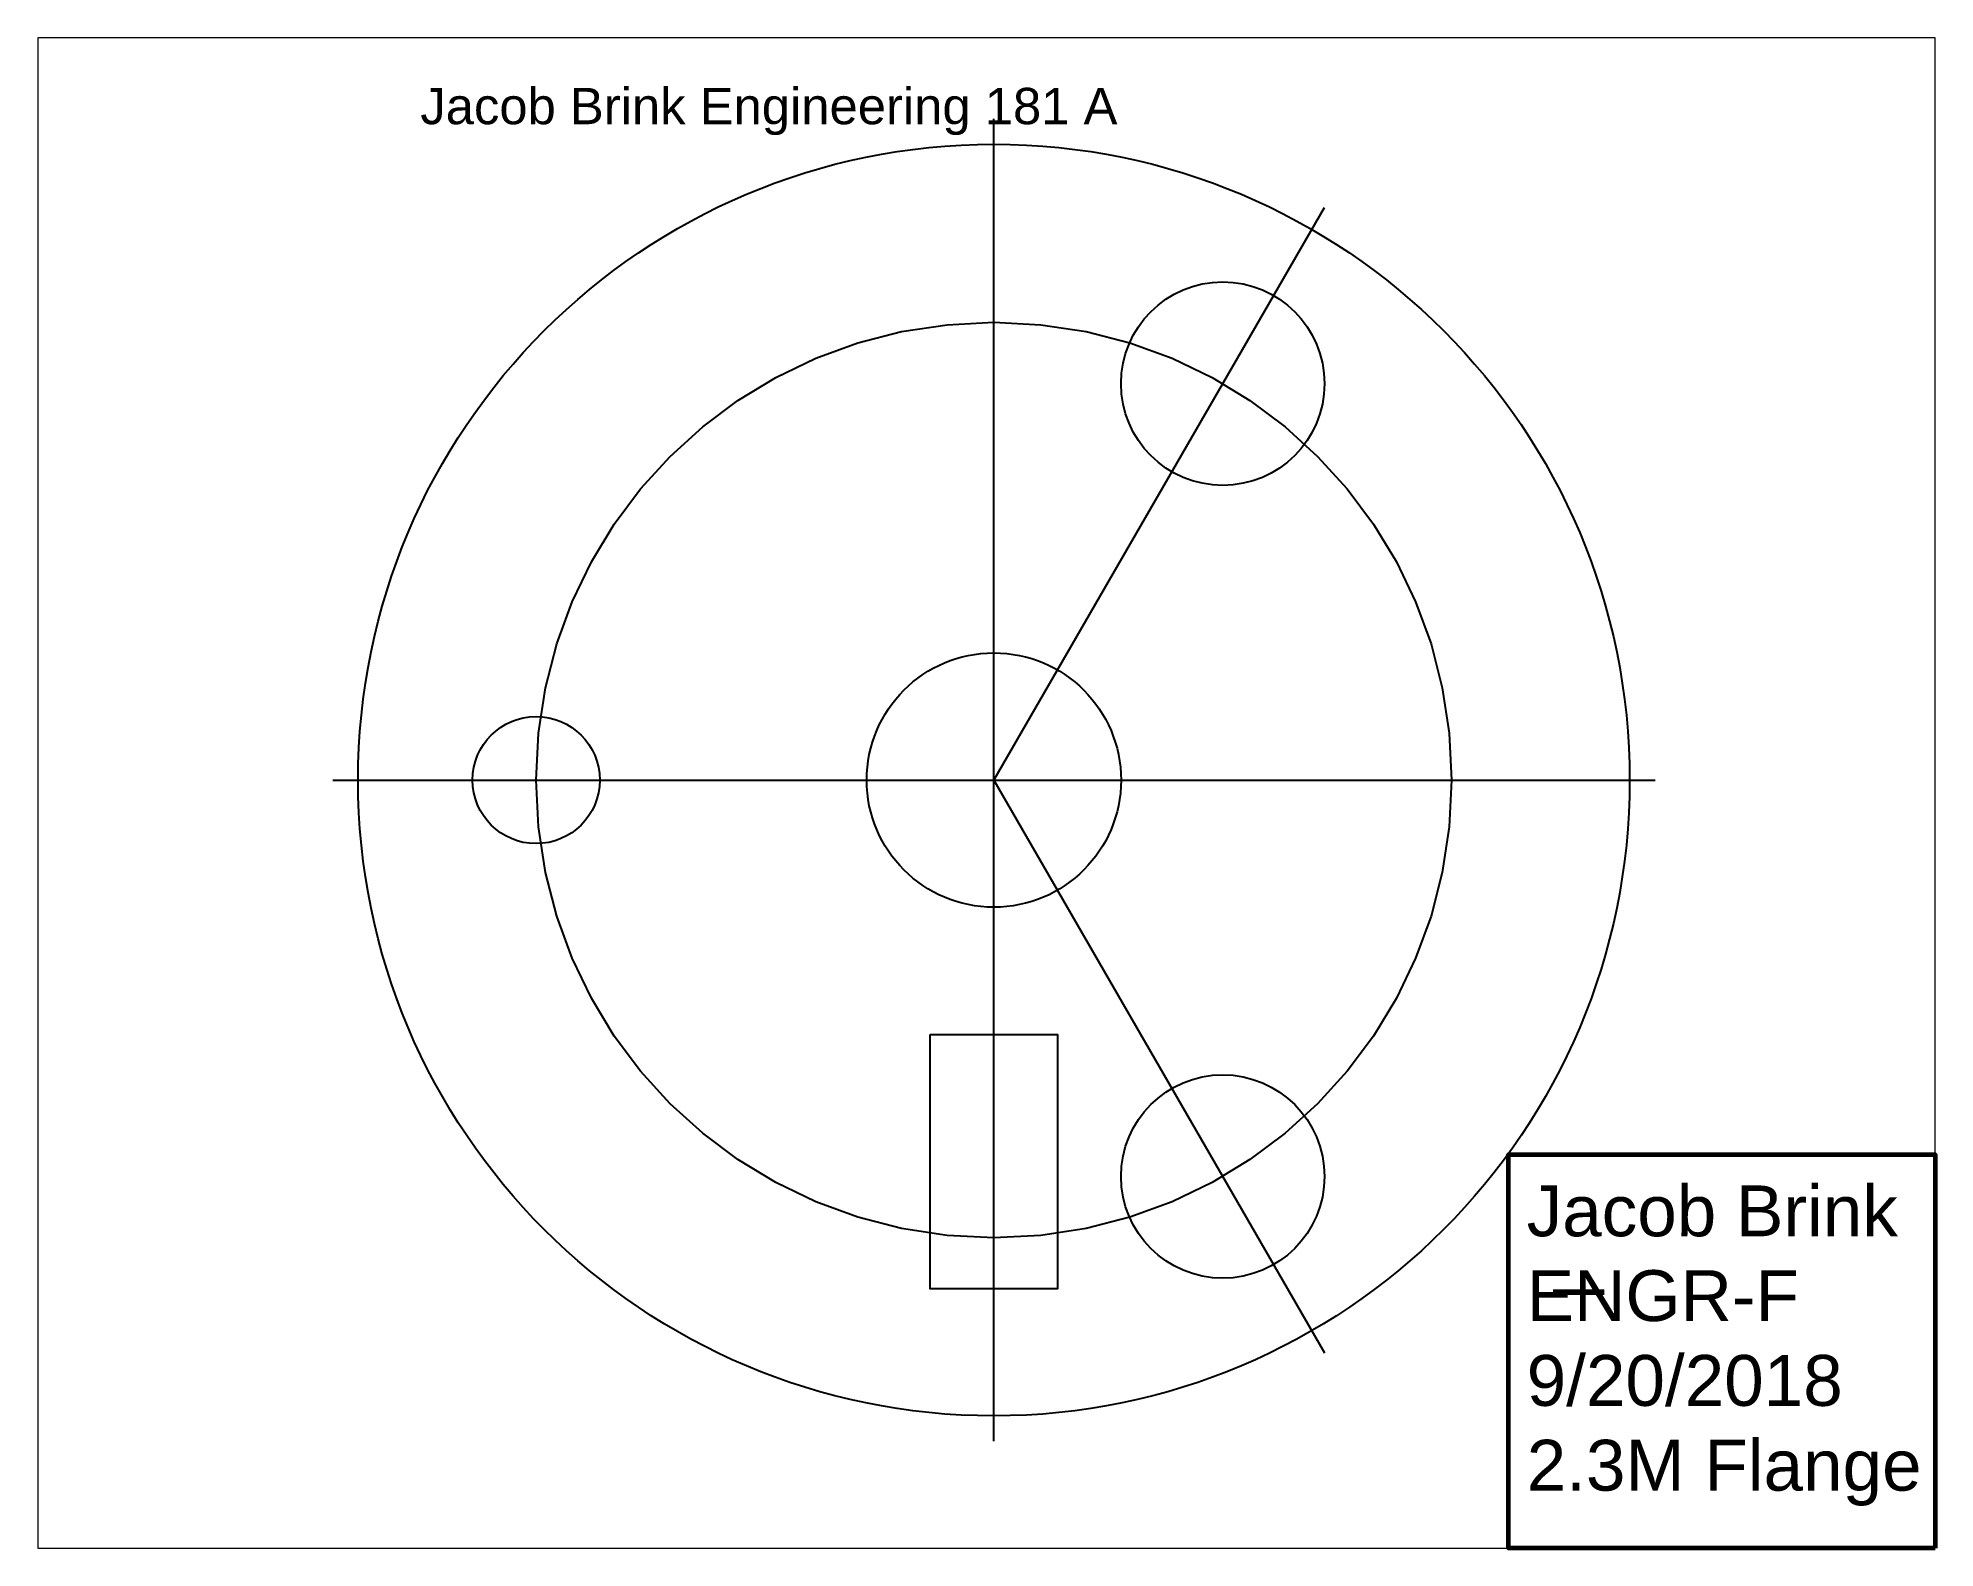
# Paper-space layout 'Layout2' of a CAD drawing. Header units: millimetres. Extents: x 1.49 to 8.95, y 1.2 to 7.14.
# The model-space entities are those that its viewports show. They can reach past a viewport. Long polylines and large blocks are cut down to what shows.
import ezdxf

# ---------------------------------------------------------------- set-up
doc = ezdxf.new("R2010")
doc.units = ezdxf.units.MM
doc.header["$MEASUREMENT"] = 0
doc.linetypes.add('CENTERX2', pattern=[4, 2.5, -0.5, 0.5, -0.5])
doc.linetypes.add('HIDDEN', pattern=[0.375, 0.25, -0.125])
doc.layers.get('0').update_dxf_attribs({"color": 50, "linetype": 'HIDDEN'})
doc.layers.add('Center', color=131, linetype='CENTERX2')
doc.layers.add('Visible', color=10, linetype='Continuous')
doc.layers.add('Title Block', color=210, linetype='Continuous', lineweight=30)
doc.styles.get("Standard").update_dxf_attribs({"font": 'arial.ttf'})

msp = doc.modelspace()

# ---------------------------------------------------------------- linework, layer by layer
at = {"layer": 'Center'}
for p, q in [((0, -26), (0, 26)), ((0, 0), (13, 22.517)), ((-26, 0), (26, 0)), ((0, 0), (13, -22.517))]:
    msp.add_line(p, q, dxfattribs=at)
msp.add_circle((0, 0), 18, dxfattribs=at)
at = {"layer": 'Visible'}
msp.add_line((0, 0), (20, 0), dxfattribs=at)
msp.add_lwpolyline([(-2.5, -10), (2.5, -10), (2.5, -20), (-2.5, -20)], close=True, dxfattribs=at)
for centre, radius in [((0, 0), 25), ((9, 15.588), 4), ((0, 0), 5), ((-18, 0), 2.5), ((9, -15.588), 4)]:
    msp.add_circle(centre, radius, dxfattribs=at)

# ---------------------------------------------------------------- texts
at = {"layer": 'Title Block', "lineweight": 60}
msp.add_text('Jacob Brink Engineering 181 A', height=1.4292, dxfattribs=at).set_placement((-22.553, 25.79))

psp = doc.layouts.new('Layout2')

# ---------------------------------------------------------------- linework, layer by layer
at = {"lineweight": 70}
psp.add_lwpolyline([(7.445, 2.2062), (7.6453, 2.2062), (7.6453, 2.2062), (7.445, 2.2062)], close=True, dxfattribs=at)
at = {"layer": 'Title Block', "lineweight": 60}
psp.add_lwpolyline([(8.947, 1.2004), (7.2703, 1.2004), (7.2703, 2.748), (8.947, 2.748)], close=True, dxfattribs=at)

# ---------------------------------------------------------------- texts
at = {"layer": 'Title Block', "lineweight": 70, "insert": (7.3412, 2.6263), "char_height": 0.2, "attachment_point": 1}
psp.add_mtext_dynamic_manual_height_columns('Jacob Brink\\PENGR-F\\P9/20/2018\\P2.3M Flange', width=1.791353, gutter_width=1, heights=[0], dxfattribs=at)

# ---------------------------------------------------------------- viewports
at = {"layer": 'Visible'}
psp.add_viewport(center=(5.217, 4.1694), size=(7.46, 5.938001), view_center_point=(-0.2904, -0.5076), view_height=59.380014, dxfattribs=at)

doc.saveas('drawing.dxf')
